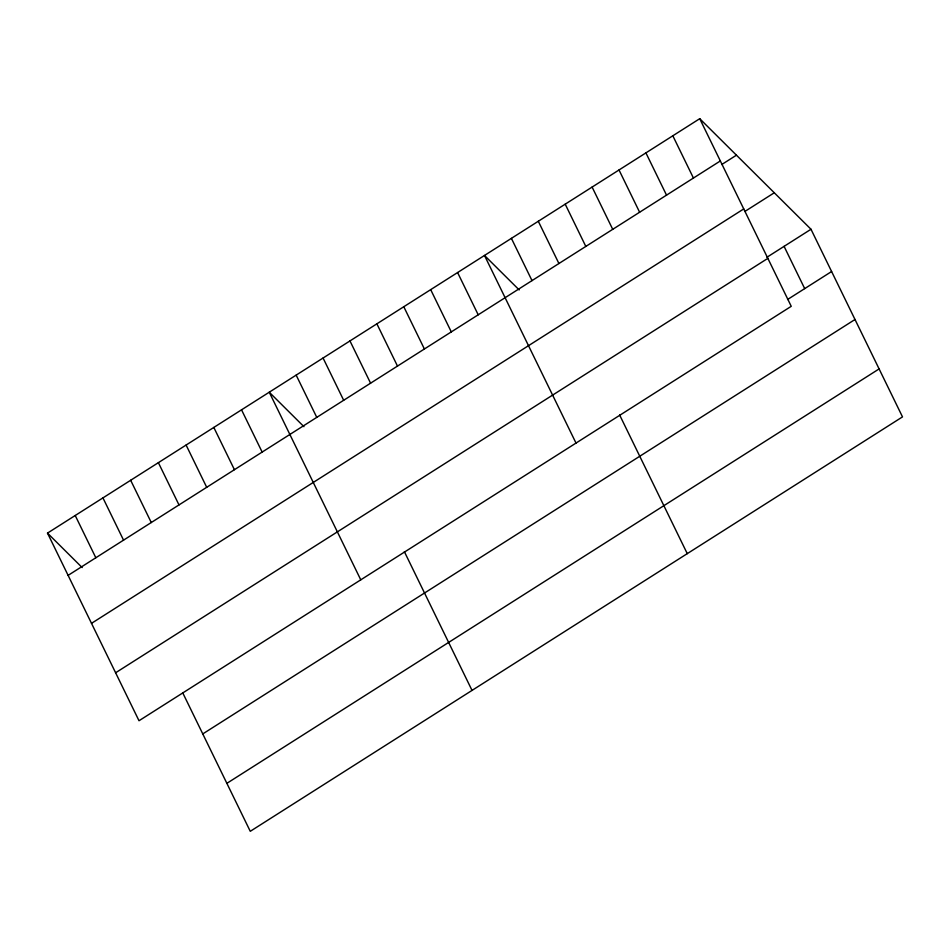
<?xml version="1.0" encoding="UTF-8"?>
<svg xmlns="http://www.w3.org/2000/svg" width="950" height="950" viewBox="0 0 950 950"><rect width="100%" height="100%" fill="white"/><g stroke="black" fill="none" stroke-linecap="round" stroke-linejoin="round"><path stroke-width="1.43" d="M699.734 118.691L791.243 306.316L139.009 720.741L47.5 533.116L699.734 118.691L810.991 229.259L902.5 416.884L250.266 831.309L182.626 692.609M68.115 575.367L720.337 160.954M721.774 164.504L736.452 155.183M91.509 623.342L743.743 208.929M744.919 211.422L774.274 192.779M766.971 257.236L810.991 229.259M115.615 672.766L767.849 258.353M787.574 299.499L831.606 271.522M202.766 733.911L855 319.497M226.872 783.334L879.106 368.921M519.175 289.916L484.5 255.455L576.009 443.08M303.929 426.669L269.254 392.207L360.762 579.832M47.5 533.116L82.175 567.577M784.082 246.359L804.697 288.622M672.826 135.791L693.441 178.054M645.917 152.891L666.532 195.142M619.02 169.979L639.623 212.242M592.111 187.079L612.726 229.33M565.214 204.167L585.817 246.43M538.306 221.267L558.921 263.518M619.614 414.948L687.266 553.648M511.397 238.355L532.012 280.618M457.591 272.543L478.206 314.806M430.683 289.643L451.298 331.906M403.786 306.743L424.389 348.994M376.877 323.831L397.492 366.094M349.968 340.931L370.583 383.183M323.071 358.019L343.674 400.282M404.379 551.701L472.031 690.401M296.163 375.119L316.777 417.371M241.537 409.83L262.152 452.081M213.821 427.441L234.424 469.692M186.105 445.051L206.708 487.314M158.377 462.662L178.992 504.925M130.661 480.272L151.276 522.536M102.944 497.883L123.548 540.146M75.216 515.506L95.831 557.757"/></g></svg>
